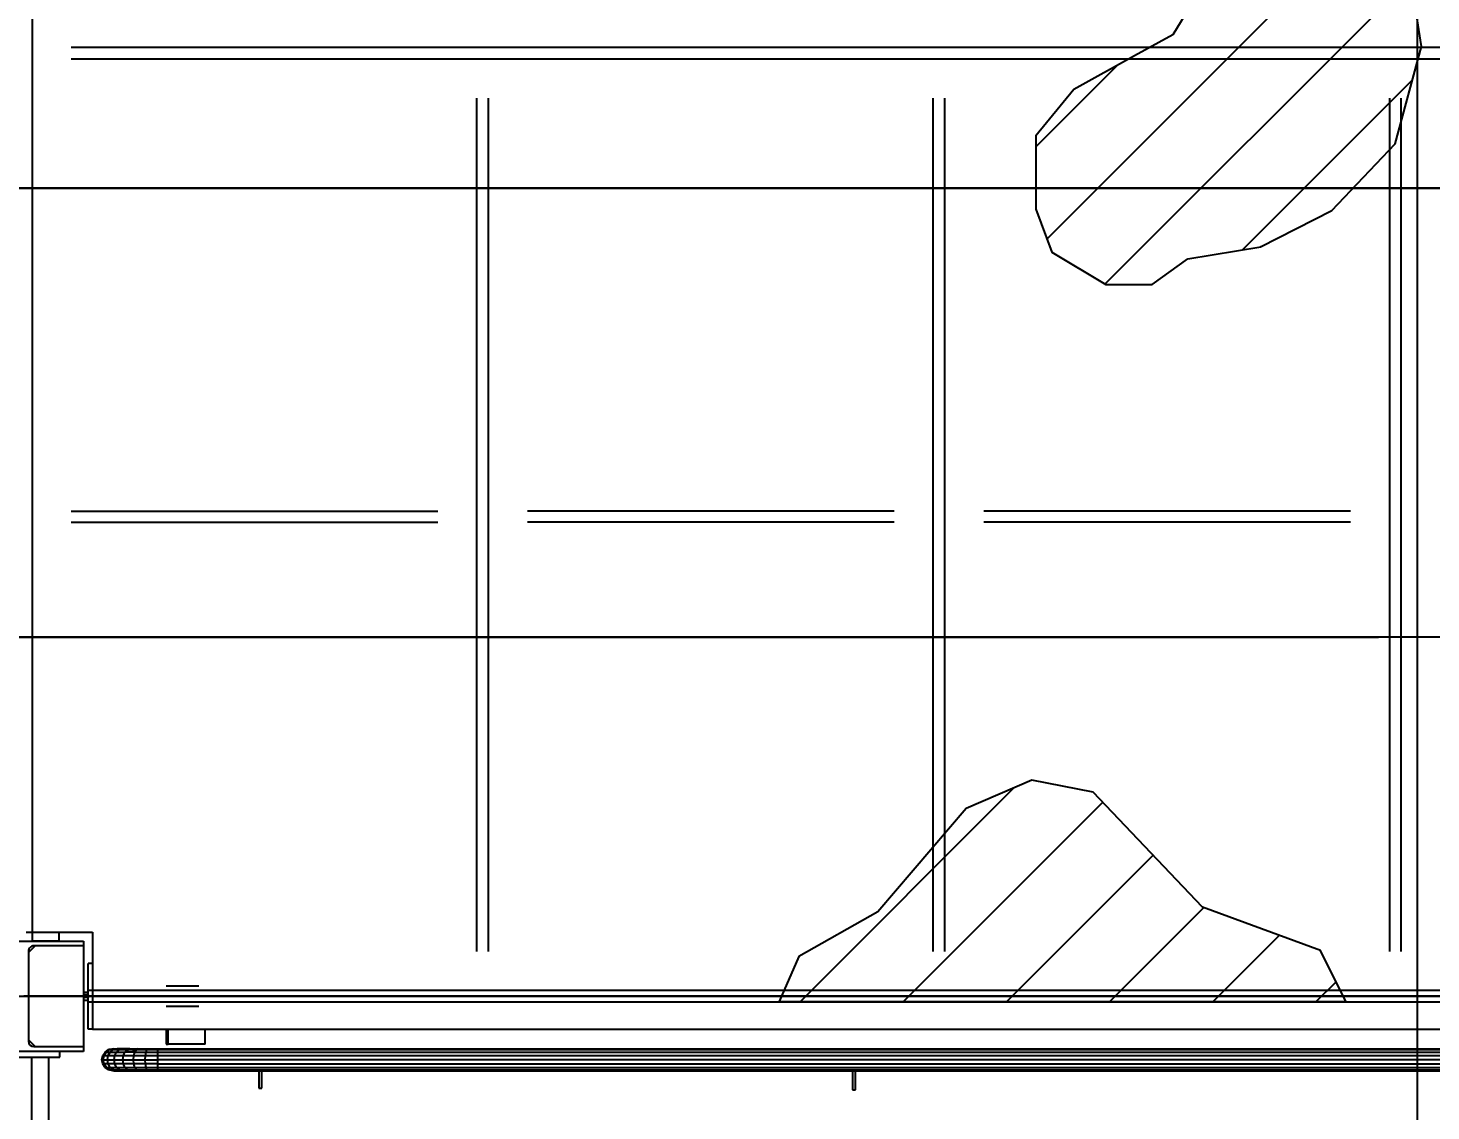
# Model space of a CAD drawing. Header units: metres. Extents: x 0 to 63075, y 0 to 44550.
# Drawn here: x 11151 to 14276, y 23497 to 25909 of the extents above; entities that cross this region are included whole.
import ezdxf

# ---------------------------------------------------------------- set-up
doc = ezdxf.new("R2010")
doc.units = ezdxf.units.M
doc.header["$LTSCALE"] = 75
doc.linetypes.add('CENTER2', pattern=[28.575, 19.05, -3.175, 3.175, -3.175])
doc.linetypes.add('CENTERX2', pattern=[101.6, 63.5, -12.7, 12.7, -12.7])
for name, color, linetype in [('SC1', 7, 'CENTER2'), ('SDM', 7, 'Continuous'), ('SL1', 8, 'Continuous')]:
    doc.layers.add(name, color=color, linetype=linetype)
doc.styles.add('ROMANS', font='ROMANS.SHX')
doc.dimstyles.new('75___1-75', dxfattribs={"dimscale": 75, "dimtxt": 2.5, "dimasz": 2, "dimexe": 1.5, "dimexo": 1, "dimgap": 0.5, "dimtad": 1, "dimdec": 0, "dimzin": 12, "dimtxsty": 'ROMANS', "dimcen": 0, "dimclrd": 256, "dimclre": 256, "dimclrt": 3, "dimazin": 3, "dimtfac": 1, "dimtdec": 0, "dimtmove": 0, "dimatfit": 0, "dimfxl": 1, "dimlwd": -1, "dimlwe": -1, "dimarcsym": 0})
pattern_1 = [(45, (-40005.98, -19024.6), (-114.90485, 114.90485), [])]

# ---------------------------------------------------------------- blocks, each defined once
blk = doc.blocks.new('A$Cf5d57027')
at = {"layer": 'SL1'}
h = blk.add_hatch(dxfattribs=at)
h.set_pattern_fill('_USER', color=256, scale=162.5, angle=45, style=0, pattern_type=0)
h.set_pattern_definition(pattern_1)
h.paths.add_polyline_path([(5475.1, 2892.6), (5637.2, 2918.9), (5636.5, 2918.9), (5795.6, 3000.3), (5936.8, 3148.6), (5995.2, 3365.4), (5985.3, 3426.6), (5810.1, 3618.3), (5750.5, 3636.3), (5639.5, 3618.3), (5487, 3479), (5487, 3465.6), (5441.6, 3391.2), (5356.1, 3344.1), (5220.6, 3269.3), (5136.5, 3166.5), (5136.5, 3003), (5171.9, 2907.5), (5292.4, 2835.2), (5395, 2835.2)])
h = blk.add_hatch(dxfattribs=at)
h.set_pattern_fill('_USER', color=256, scale=162.5, angle=45, style=0, pattern_type=0)
h.set_pattern_definition(pattern_1)
h.paths.add_polyline_path([(4564.8, 1238.4), (5826.8, 1238.4), (5770.2, 1351.6), (5507.1, 1448.1), (5264.1, 1704.5), (5127.5, 1731.2), (4981, 1667.9), (4784.6, 1438.2), (4608.1, 1338.3)])
for p, q in [((2900.4, 5527), (2900.4, 1373)), ((2900.4, 5527), (2900.4, 1373)), ((6587.3, 3362.8), (2987.3, 3362.8)), ((6587.3, 3362.8), (2987.3, 3362.8)), ((6587.3, 3336.7), (2987.3, 3336.7)), ((6587.3, 3336.7), (2987.3, 3336.7)), ((3891.1, 1350), (3891.1, 3249.8)), ((3891.1, 1350), (3891.1, 3249.8)), ((3916.9, 1350), (3916.9, 3249.8)), ((3916.9, 1350), (3916.9, 3249.8)), ((4907.8, 1350), (4907.8, 3249.8)), ((4907.8, 1350), (4907.8, 3249.8)), ((4933.6, 1350), (4933.6, 3249.8)), ((4933.6, 1350), (4933.6, 3249.8)), ((5924.4, 1350), (5924.4, 3249.8)), ((5924.4, 1350), (5924.4, 3249.8)), ((5950.2, 1350), (5950.2, 3249.8)), ((5950.2, 1350), (5950.2, 3249.8)), ((0, 3050), (12183.1, 3050)), ((7677.4, 3050), (0, 3050)), ((2987.3, 2330), (3804, 2330)), ((2987.3, 2330), (3804, 2330)), ((4820.7, 2330), (4004, 2330)), ((4820.7, 2330), (4004, 2330)), ((5837.3, 2330), (5020.7, 2330)), ((5837.3, 2330), (5020.7, 2330)), ((2987.3, 2305.7), (3804, 2305.7)), ((2987.3, 2305.7), (3804, 2305.7)), ((4820.7, 2305.7), (4004, 2305.7)), ((4820.7, 2305.7), (4004, 2305.7)), ((5837.3, 2305.7), (5020.7, 2305.7)), ((5837.3, 2305.7), (5020.7, 2305.7)), ((7887.4, 2050), (0, 2050)), ((2887.3, 1393), (3035.3, 1393)), ((2960.3, 1393), (2960.3, 1373)), ((3035.3, 1393), (3035.3, 1177)), ((2759.3, 1373), (3015.3, 1373)), ((2907.6, 1362.3), (2892.6, 1347.3)), ((2892.6, 1350.3), (2892.6, 1149.7)), ((2960.3, 1373), (2900.4, 1373)), ((3015.3, 1362.3), (2904.6, 1362.3)), ((2960.3, 1373), (2960.3, 1373)), ((3015.3, 1373), (3015.3, 1362.3)), ((3015.3, 1362.3), (3015.3, 1323)), ((3015.3, 1323), (3015.3, 1177)), ((3035.3, 1323), (3025.3, 1323)), ((3025.3, 1323), (3025.3, 1323)), ((3025.3, 1177), (3025.3, 1323)), ((3025.3, 1263), (3025.3, 1323)), ((0, 1250), (12183.1, 1250)), ((2892.6, 1250), (2882.1, 1250)), ((3015.3, 1250), (2892.6, 1250)), ((3015.3, 1259.3), (3025.3, 1259.3)), ((3025.3, 1253), (3015.3, 1253)), ((3025.3, 1250), (3015.3, 1250)), ((8049.3, 1263), (3025.3, 1263)), ((8049.3, 1263), (3025.3, 1263)), ((3025.3, 1253), (3025.3, 1247)), ((3025.3, 1253), (3025.3, 1247)), ((8049.3, 1250), (3025.3, 1250)), ((3199.4, 1273), (3272.1, 1273)), ((3025.3, 1247), (3015.3, 1247)), ((3025.3, 1240.7), (3015.3, 1240.7)), ((8049.3, 1237), (3025.3, 1237)), ((3025.3, 1177), (3025.3, 1237)), ((8049.3, 1237), (3025.3, 1237)), ((3272.1, 1227), (3199.4, 1227)), ((3015.3, 1177), (3015.3, 1137.7)), ((3035.3, 1177), (3025.3, 1177)), ((3025.3, 1177), (3025.3, 1177)), ((3035.3, 1177), (6509.3, 1177)), ((3199.4, 1177), (3199.4, 1143)), ((3203.9, 1143), (3203.9, 1177)), ((3286.2, 1143), (3286.2, 1177)), ((3015.3, 1127), (2759.3, 1127)), ((2892.6, 1152.7), (2907.6, 1137.7)), ((2904.6, 1137.7), (3015.3, 1137.7)), ((2962.3, 1114.5), (2962.3, 1127)), ((3015.3, 1137.7), (3015.3, 1127)), ((3057.8, 1117.9), (3063.1, 1125.8)), ((3066, 1125.8), (3060.9, 1117.9)), ((3063.1, 1125.8), (3071, 1131.1)), ((3063.1, 1125.8), (3066, 1125.8)), ((3066, 1125.8), (3073.7, 1131.1)), ((3066, 1125.8), (3074.7, 1125.8)), ((3069.9, 1117.9), (3074.7, 1125.8)), ((3071, 1131.1), (3080.3, 1133)), ((3073.7, 1131.1), (3071, 1131.1)), ((3082.9, 1133), (3073.7, 1131.1)), ((3073.7, 1131.1), (3081.8, 1131.1)), ((3074.7, 1125.8), (3081.8, 1131.1)), ((3074.7, 1125.8), (3088.7, 1125.8)), ((3080.3, 1133), (3082.9, 1133)), ((3080.3, 1133), (3081.6, 1132.7)), ((3081.8, 1131.1), (3090.2, 1133)), ((3081.8, 1131.1), (3094.9, 1131.1)), ((3082.9, 1133), (3090.2, 1133)), ((3084.5, 1117.9), (3088.7, 1125.8)), ((3088.7, 1125.8), (3094.9, 1131.1)), ((3088.7, 1125.8), (3107.2, 1125.8)), ((3102.2, 1133), (3090.2, 1133)), ((3094.9, 1131.1), (3102.2, 1133)), ((3094.9, 1131.1), (3112.2, 1131.1)), ((3118, 1133), (3102.2, 1133)), ((3103.9, 1117.9), (3107.2, 1125.8)), ((3107.2, 1125.8), (3112.2, 1131.1)), ((3129.5, 1125.8), (3107.2, 1125.8)), ((3115.7, 1125.8), (3111, 1129.8)), ((3112.2, 1131.1), (3118, 1133)), ((3112.2, 1131.1), (3123.8, 1131.1)), ((3118, 1133), (3137, 1133)), ((3123.8, 1131.1), (3118, 1133)), ((3123.8, 1131.1), (3132.9, 1131.1)), ((3123.8, 1131.1), (3128.8, 1125.8)), ((3127.2, 1117.9), (3129.5, 1125.8)), ((3132.9, 1131.1), (3129.5, 1125.8)), ((3129.5, 1125.8), (3154.3, 1125.8)), ((3137, 1133), (3132.9, 1131.1)), ((3132.9, 1131.1), (3156, 1131.1)), ((3137, 1133), (3158.1, 1133)), ((3153.1, 1117.9), (3154.3, 1125.8)), ((3154.3, 1125.8), (3156, 1131.1)), ((3154.3, 1125.8), (3180.3, 1125.8)), ((3156, 1131.1), (3158.1, 1133)), ((3156, 1131.1), (3180.3, 1131.1)), ((3158.1, 1133), (3180.3, 1133)), ((3180.3, 1133), (7587.3, 1133)), ((3180.3, 1131.1), (3180.3, 1133)), ((3180.3, 1131.1), (7587.3, 1131.1)), ((3180.3, 1125.8), (3180.3, 1131.1)), ((3180.3, 1117.9), (3180.3, 1125.8)), ((3180.3, 1125.8), (7587.3, 1125.8)), ((3199.4, 1143), (3203.9, 1143)), ((3286.2, 1143), (3203.9, 1143)), ((2812.3, 1114.5), (2962.3, 1114.5)), ((2899.5, 1114.5), (2899.5, 165.5)), ((2899.5, 1114.5), (2899.5, 165.5)), ((2937.3, 1114.5), (2937.3, 165.5)), ((3055.9, 1108.6), (3057.8, 1117.9)), ((3055.9, 1108.6), (3059.1, 1108.6)), ((3057.8, 1099.3), (3055.9, 1108.6)), ((3060.9, 1117.9), (3057.8, 1117.9)), ((3063.1, 1091.3), (3057.8, 1099.3)), ((3060.9, 1099.3), (3057.8, 1099.3)), ((3059.1, 1108.6), (3060.9, 1117.9)), ((3059.1, 1108.6), (3068.3, 1108.6)), ((3060.9, 1099.3), (3059.1, 1108.6)), ((3060.9, 1117.9), (3069.9, 1117.9)), ((3066, 1091.3), (3060.9, 1099.3)), ((3069.9, 1099.3), (3060.9, 1099.3)), ((3068.3, 1108.6), (3069.9, 1117.9)), ((3069.9, 1099.3), (3068.3, 1108.6)), ((3068.3, 1108.6), (3083.1, 1108.6)), ((3069.9, 1117.9), (3084.5, 1117.9)), ((3074.7, 1091.3), (3069.9, 1099.3)), ((3084.5, 1099.3), (3069.9, 1099.3)), ((3083.1, 1108.6), (3084.5, 1117.9)), ((3083.1, 1108.6), (3102.8, 1108.6)), ((3084.5, 1099.3), (3083.1, 1108.6)), ((3084.5, 1117.9), (3103.9, 1117.9)), ((3103.9, 1099.3), (3084.5, 1099.3)), ((3088.7, 1091.3), (3084.5, 1099.3)), ((3102.8, 1108.6), (3103.9, 1117.9)), ((3103.9, 1099.3), (3102.8, 1108.6)), ((3102.8, 1108.6), (3126.4, 1108.6)), ((3103.9, 1117.9), (3127.2, 1117.9)), ((3107.2, 1091.3), (3103.9, 1099.3)), ((3127.2, 1099.3), (3103.9, 1099.3)), ((3126.4, 1108.6), (3127.2, 1117.9)), ((3127.2, 1099.3), (3126.4, 1108.6)), ((3126.4, 1108.6), (3152.7, 1108.6)), ((3127.2, 1117.9), (3153.1, 1117.9)), ((3153.1, 1099.3), (3127.2, 1099.3)), ((3129.5, 1091.3), (3127.2, 1099.3)), ((3152.7, 1108.6), (3153.1, 1117.9)), ((3152.7, 1108.6), (3180.3, 1108.6)), ((3153.1, 1099.3), (3152.7, 1108.6)), ((3153.1, 1117.9), (3180.3, 1117.9)), ((3180.3, 1099.3), (3153.1, 1099.3)), ((3154.3, 1091.3), (3153.1, 1099.3)), ((3180.3, 1117.9), (7587.3, 1117.9)), ((3180.3, 1108.6), (3180.3, 1117.9)), ((7587.3, 1108.6), (3180.3, 1108.6)), ((3180.3, 1099.3), (3180.3, 1108.6)), ((3180.3, 1099.3), (7587.3, 1099.3)), ((3180.3, 1091.3), (3180.3, 1099.3)), ((3066, 1091.3), (3063.1, 1091.3)), ((3071, 1086), (3063.1, 1091.3)), ((3066, 1091.3), (3074.7, 1091.3)), ((3073.7, 1086), (3066, 1091.3)), ((3080.3, 1084.2), (3071, 1086)), ((3073.7, 1086), (3071, 1086)), ((3073.7, 1086), (3081.8, 1086)), ((3082.9, 1084.2), (3073.7, 1086)), ((3081.8, 1086), (3074.7, 1091.3)), ((3074.7, 1091.3), (3088.7, 1091.3)), ((3082.9, 1084.2), (3080.3, 1084.2)), ((3081.8, 1086), (3094.9, 1086)), ((3090.2, 1084.2), (3081.8, 1086)), ((3082.9, 1084.2), (3090.2, 1084.2)), ((3094.9, 1086), (3088.7, 1091.3)), ((3088.7, 1091.3), (3107.2, 1091.3)), ((3090.2, 1084.2), (3102.2, 1084.2)), ((3094.9, 1086), (3112.2, 1086)), ((3102.2, 1084.2), (3094.9, 1086)), ((3102.2, 1084.2), (3118, 1084.2)), ((3112.2, 1086), (3107.2, 1091.3)), ((3107.2, 1091.3), (3129.5, 1091.3)), ((3118, 1084.2), (3112.2, 1086)), ((3112.2, 1086), (3132.9, 1086)), ((3118, 1084.2), (3137, 1084.2)), ((3129.5, 1091.3), (3154.3, 1091.3)), ((3132.9, 1086), (3129.5, 1091.3)), ((3137, 1084.2), (3132.9, 1086)), ((3132.9, 1086), (3156, 1086)), ((3137, 1084.2), (3158.1, 1084.2)), ((3154.3, 1091.3), (3180.3, 1091.3)), ((3156, 1086), (3154.3, 1091.3)), ((3158.1, 1084.2), (3156, 1086)), ((3156, 1086), (3180.3, 1086)), ((3158.1, 1084.2), (3180.3, 1084.2)), ((3180.3, 1086), (3180.3, 1091.3)), ((3180.3, 1091.3), (7587.3, 1091.3)), ((3180.3, 1084.2), (3180.3, 1086)), ((3180.3, 1086), (7587.3, 1086)), ((3180.3, 1084.2), (7587.3, 1084.2)), ((3405.7, 1084.2), (3405.7, 1045.1)), ((3412.1, 1045.1), (3412.1, 1084.2)), ((4728.1, 1084.2), (4728.1, 1041.8)), ((4734.4, 1041.8), (4734.4, 1084.2)), ((3405.7, 1045.1), (3412.1, 1045.1)), ((4728.1, 1041.8), (4734.4, 1041.8))]:
    blk.add_line(p, q, dxfattribs=at)
for points in [[(5475.1, 2892.6), (5637.2, 2918.9), (5636.5, 2918.9), (5795.6, 3000.3), (5936.8, 3148.6), (5995.2, 3365.4), (5985.3, 3426.6), (5810.1, 3618.3), (5750.5, 3636.3), (5639.5, 3618.3), (5487, 3479), (5487, 3465.6), (5441.6, 3391.2), (5356.1, 3344.1), (5220.6, 3269.3), (5136.5, 3166.5), (5136.5, 3003), (5171.9, 2907.5), (5292.4, 2835.2), (5395, 2835.2)], [(4564.8, 1238.4), (5826.8, 1238.4), (5770.2, 1351.6), (5507.1, 1448.1), (5264.1, 1704.5), (5127.5, 1731.2), (4981, 1667.9), (4784.6, 1438.2), (4608.1, 1338.3)]]:
    blk.add_lwpolyline(points, close=True, dxfattribs=at)
for centre, start, end in [((2904.6, 1350.3), 89.998, 180), ((2904.6, 1149.7), 180, 269.998)]:
    blk.add_arc(centre, 12, start, end, dxfattribs=at)
blk = doc.blocks.new('*D29')
at = {"layer": 'Defpoints', "color": 0, "transparency": 16777216}
for p in [(14245.4, 26400.6), (16446.9, 22042.7), (16446.9, 22042.7)]:
    blk.add_point(p, dxfattribs=at)
at = {"layer": 'SDM', "transparency": 16777216}
for p, q in [((14245.4, 26325.6), (14245.4, 21930.2)), ((16446.9, 22117.7), (16446.9, 22155.2)), ((14395.4, 22042.7), (16296.9, 22042.7))]:
    blk.add_line(p, q, dxfattribs=at)
for points in [[(14395.4, 22067.7), (14395.4, 22017.7), (14245.4, 22042.7)], [(16296.9, 22067.7), (16296.9, 22017.7), (16446.9, 22042.7)]]:
    blk.add_solid(points, dxfattribs=at)
at = {"layer": 'SDM', "color": 3, "transparency": 16777216, "insert": (15346.1, 22173.9), "char_height": 187.5, "attachment_point": 5, "style": 'ROMANS'}
blk.add_mtext('2201', dxfattribs=at)

msp = doc.modelspace()

# ---------------------------------------------------------------- linework, layer by layer
at = {"layer": 'SC1', "color": 7, "linetype": 'CENTERX2', "lineweight": 9}
for p, q in [((21779, 25552.9), (6016.8, 25552.9)), ((21779, 24551.4), (6016.8, 24551.4)), ((21779, 23752.8), (6016.8, 23752.9))]:
    msp.add_line(p, q, dxfattribs=at)

# ---------------------------------------------------------------- block references
at = {"layer": 'SDM'}
msp.add_blockref('A$Cf5d57027', (8259.5, 22502.8), dxfattribs=at)

# ---------------------------------------------------------------- dimensions: what is measured, and where the dimension line sits
dim = msp.add_linear_dim(base=(16446.8535, 22042.6895), p1=(14245.3595, 26400.599), p2=(16446.8535, 22042.6895), dimstyle='75___1-75', dxfattribs=at)
dim.commit()
dim.dimension.update_dxf_attribs({"geometry": '*D29', "text_midpoint": (15346.1065, 22173.9395)})

doc.saveas('drawing.dxf')
